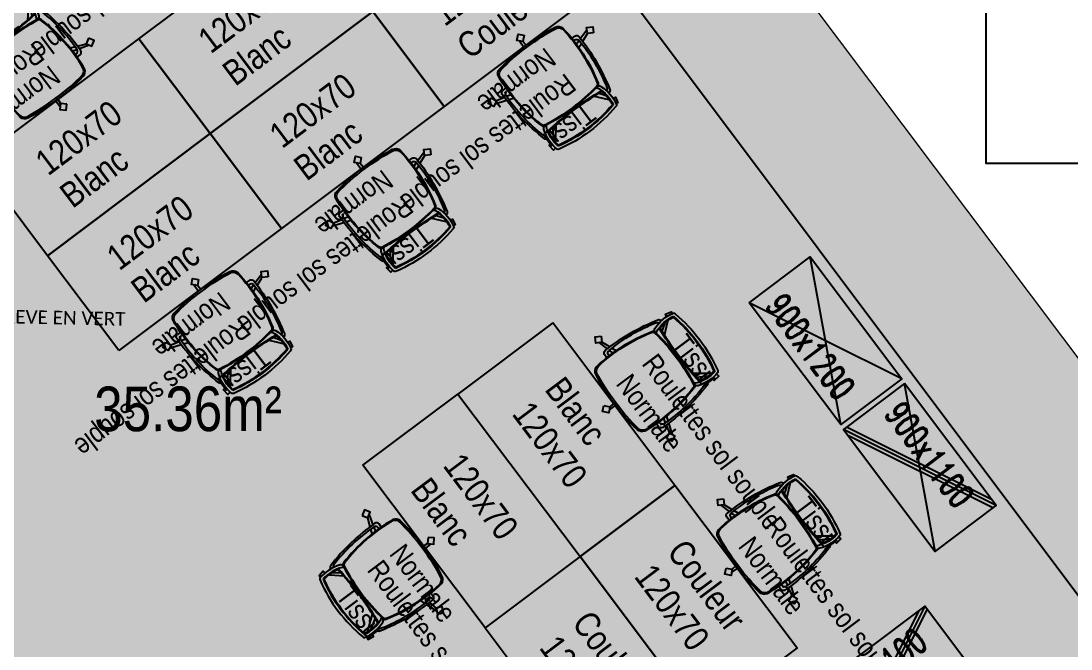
# Model space of a CAD drawing. Extents: x -29.7 to 23.3, y -8.6 to 57.6.
# Drawn here: x 4.17 to 10.36, y 7.42 to 11.13 of the extents above; entities that cross this region are included whole.
import ezdxf
from ezdxf.enums import TextEntityAlignment as Align

# ---------------------------------------------------------------- set-up
doc = ezdxf.new("R2010")
doc.units = 0
doc.header["$LTSCALE"] = 0.001
doc.linetypes.add('HIDDEN', pattern=[9.525, 6.35, -3.175])
doc.layers.get('0').update_dxf_attribs({"lineweight": 5})
for name, color, linetype in [('01-STR_MACONNERIE_HACH', 252, 'Continuous'), ('A-Etiq_Mob', 7, 'Continuous'), ('A-Etiquettes', 7, 'Continuous'), ('A-mobilier', 252, 'Continuous'), ('A-MobilierAQ', 7, 'Continuous'), ('A-texte', 7, 'Continuous')]:
    doc.layers.add(name, color=color, linetype=linetype)
for name, color, linetype, true_color in [('A-cote', 7, 'Continuous', 0x425746), ('A-MOQUETTE', 7, 'Continuous', 0xe5ecff), ('A-vitré', 7, 'Continuous', 0x61becc), ('couleur siege', 1, 'Continuous', 0xff0000), ('Coupe', 1, 'Continuous', 0xff0000), ('Exit- 04-ZON-PLATEAU DE BUREAU', 7, 'Continuous', 0xffc20a)]:
    doc.layers.add(name, color=color, linetype=linetype, true_color=true_color)
doc.layers.add('A-projet', color=7, linetype='Continuous', lineweight=5, true_color=0x5b6280)
doc.styles.add('ROMAND', font='romand__.ttf', dxfattribs={"width": 0.7})
doc.styles.get("Standard").update_dxf_attribs({"font": 'ARIALN.TTF'})

# ---------------------------------------------------------------- blocks, each defined once
blk = doc.blocks.new('Poste127')
at = {"transparency": 33554582}
h = blk.add_hatch(color=256, dxfattribs=at)
h.dxf.hatch_style = 1
h.set_gradient(color1=(199, 200, 202), color2=(255, 246, 230), tint=1, name='CURVED')
h.paths.add_polyline_path([(0, 0.7), (0, 0), (1.2, 0), (1.2, 0.7)])
blk.add_lwpolyline([(0, 0.7), (0, 0), (1.2, 0), (1.2, 0.7)], close=True)
at = {"layer": 'A-Etiq_Mob'}
for tag, p in [('FINITION', (0.2839, 0.4213)), ('DIM', (0.2839, 0.1804))]:
    blk.add_attdef(tag, p, '', height=0.15, dxfattribs=at)
blk = doc.blocks.new('chaise')
at = {"layer": 'A-mobilier', "ltscale": 0.1, "true_color": 0xc7c8ca}
h = blk.add_hatch(color=9, dxfattribs=at)
h.dxf.hatch_style = 1
h.paths.add_polyline_path([(0.2715, 0.4556, 0.30076), (0.2358, 0.4895, 0.043342), (0.0082, 0.5092, 0.043342), (-0.2194, 0.4895, 0.300759), (-0.2552, 0.4556, 0.09791), (-0.2229, 0.027, 0.292085), (-0.2069, 0.0126, 0.040929), (0.0082, -0.005, 0.040929), (0.2232, 0.0126, 0.292085), (0.2392, 0.027, 0.09791)])
h.paths.add_polyline_path([(0.159, -0.0239, 0.015765), (0.0082, -0.0177, 0.016739), (-0.152, -0.0246), (-0.1896, -0.0691), (-0.2181, -0.1033, 0.040824), (-0.2135, -0.1418, 0.054873), (0.0082, -0.1666, 0.054873), (0.2298, -0.1418, 0.02252), (0.2331, -0.1206), (0.2189, -0.1014)])
h.paths.add_polyline_path([(0.1912, -0.0264, 0.003373), (0.159, -0.0239), (0.2189, -0.1014), (0.2331, -0.1206, 0.02535), (0.2346, -0.0966)])
h.paths.add_polyline_path([(0.2255, -0.0296, 0.0036), (0.1912, -0.0264), (0.2346, -0.0966, 0.0714)])
h.paths.add_polyline_path([(-0.152, -0.0246, 0.003505), (-0.1854, -0.0274), (-0.196, -0.0428), (-0.2174, -0.0745, 0.030269), (-0.2181, -0.1033), (-0.1896, -0.0691)])
h.paths.add_polyline_path([(-0.1854, -0.0274, 0.002494), (-0.2092, -0.0296, 0.048116), (-0.2174, -0.0745), (-0.196, -0.0428)], flags=17)
at = {"layer": 'A-mobilier'}
for p, q in [((0.0216, 0.5582), (0.0229, 0.5092)), ((0.004, 0.5092), (0.0064, 0.5428)), ((-0.3737, 0.3493), (-0.3075, 0.3301)), ((-0.2624, 0.3653), (-0.2871, 0.3653)), ((-0.2629, 0.3453), (-0.2718, 0.3453)), ((0.2787, 0.3653), (0.3035, 0.3653)), ((0.2793, 0.3453), (0.2882, 0.3453)), ((-0.3078, 0.3082), (-0.3629, 0.3302)), ((-0.2919, 0.3255), (-0.2834, 0.3231)), ((0.3093, 0.2929), (0.2787, 0.2819)), ((0.2794, 0.3097), (0.3086, 0.3167)), ((0.324, 0.3205), (0.3784, 0.3337)), ((0.3978, 0.3247), (0.3241, 0.2982)), ((-0.2416, -0.0656), (-0.2409, -0.0656)), ((-0.2174, -0.0745), (-0.196, -0.0428)), ((0.258, -0.0656), (0.2572, -0.0656)), ((-0.1896, -0.0691), (-0.2193, -0.1048)), ((0.2331, -0.1206), (0.2189, -0.1014))]:
    blk.add_line(p, q, dxfattribs=at)
at = {"layer": 'A-mobilier', "linetype": 'HIDDEN'}
for p, q in [((-0.2627, 0.2897), (-0.2927, 0.3021)), ((-0.2834, 0.3231), (-0.2632, 0.3171)), ((-0.196, -0.0428), (-0.1854, -0.0274)), ((-0.152, -0.0246), (-0.1896, -0.0691)), ((0.2189, -0.1014), (0.159, -0.0239)), ((0.1912, -0.0264), (0.2346, -0.0966))]:
    blk.add_line(p, q, dxfattribs=at)
at = {"layer": 'A-mobilier'}
for points in [[(-0.0236, 0.5701), (0.0064, 0.5428), (0.034, 0.572), (0.003, 0.5998)], [(-0.3982, 0.3102), (-0.3631, 0.331), (-0.3829, 0.3656), (-0.418, 0.3448)], [(0.3951, 0.3712), (0.3784, 0.3337), (0.4152, 0.3167), (0.4319, 0.3542)]]:
    blk.add_lwpolyline(points, close=True, dxfattribs=at)
for points in [[(-0.2428, -0.1092), (-0.2592, -0.1129), (-0.2503, -0.1525), (-0.2373, -0.1499)], [(0.2547, -0.145), (0.2745, -0.1474), (0.2795, -0.1069), (0.2594, -0.1049)]]:
    blk.add_lwpolyline(points, dxfattribs=at)
for centre, radius, start, end in [((-0.2117, 0.4455), 0.0447, 99.9272, 166.88346), ((-0.0186, -0.6869), 1.1836, 88.70463, 100.02355), ((0.0082, -0.8109), 1.3202, 89.99999, 99.92701), ((0.0082, -0.8109), 1.3202, 80.07299, 90.00001), ((0.0349, -0.6869), 1.1836, 79.97645, 91.29537), ((0.2281, 0.4455), 0.0447, 13.11654, 80.0728), ((0.8449, 0.323), 1.1081, 173.12775, 195.49585), ((0.8449, 0.323), 1.1031, 173.73867, 195.3268), ((-0.203, 0.4342), 0.0495, 115.9014, 169.32984), ((-0.8286, 0.323), 1.1031, 344.6732, 6.26133), ((-0.8286, 0.323), 1.1081, 344.50415, 6.87225), ((0.2193, 0.4342), 0.0495, 10.67016, 64.0986), ((1.0389, 0.3041), 1.3467, 178.21972, 195.28216), ((-0.2871, 0.3453), 0.02, 90, 178.21972), ((-0.2718, 0.3253), 0.02, 90, 177.27806), ((-1.0226, 0.3041), 1.3467, 344.71784, 1.78028), ((0.2882, 0.3253), 0.02, 2.72194, 90), ((0.3035, 0.3453), 0.02, 1.78028, 90), ((0.8419, 0.2723), 1.135, 177.27806, 195.5028), ((-0.8256, 0.2723), 1.135, 344.4972, 2.72194), ((-0.2071, -0.0076), 0.02, 80.75547, 159.0187), ((0.0196, -0.0945), 0.2428, 156.87025, 192.22581), ((-0.2036, 0.0323), 0.02, 195.49585, 260.6251), ((-0.1997, 0.0368), 0.02, 195.3268, 260.76651), ((0.0082, 1.3151), 1.3202, 260.6251, 270.00001), ((-0.1856, -0.0076), 0.02, 114.77846, 159.0187), ((0.0082, 1.3151), 1.3152, 260.76651, 270.00001), ((0.0082, 1.3151), 1.3152, 269.99999, 279.23349), ((0.0082, 1.3151), 1.3202, 269.99999, 279.3749), ((0.2019, -0.0076), 0.02, 20.9813, 65.22154), ((0.216, 0.0368), 0.02, 279.23349, 344.6732), ((-0.0032, -0.0945), 0.2428, 347.77419, 23.12975), ((0.2235, -0.0076), 0.02, 20.9813, 99.24453), ((0.22, 0.0323), 0.02, 279.3749, 344.50415), ((-0.2409, -0.0456), 0.02, 195.28216, 270), ((-0.2325, -0.0257), 0.02, 195.5028, 252.72935), ((0.0196, -0.0945), 0.2628, 159.0187, 193.9621), ((0.0196, -0.0945), 0.2378, 164.15559, 191.46034), ((0.0306, -2.412), 2.3994, 90.53628, 95.82876), ((0.0306, -2.412), 2.3944, 90.5374, 95.7482), ((-0.0143, -2.412), 2.3994, 84.17124, 89.46372), ((-0.0143, -2.412), 2.3944, 84.2518, 89.4626), ((-0.0032, -0.0945), 0.2378, 348.53966, 15.84441), ((-0.0032, -0.0945), 0.2628, 346.0379, 20.9813), ((0.2489, -0.0257), 0.02, 287.27065, 344.4972), ((0.2572, -0.0456), 0.02, 270, 344.71784), ((-0.2198, -0.1455), 0.02, 218.58905, 257.03355), ((0.01, 0.8526), 1.0442, 257.03355, 269.90038), ((0.01, 0.8526), 1.0242, 257.15462, 269.89843), ((0.01, 0.8526), 1.0192, 257.33463, 269.89793), ((0.0064, 0.8526), 1.0192, 270.10207, 282.66537), ((0.0064, 0.8526), 1.0242, 270.10157, 282.84538), ((0.0064, 0.8526), 1.0442, 270.09962, 282.96645), ((0.2362, -0.1455), 0.02, 282.96645, 321.41095)]:
    blk.add_arc(centre, radius, start, end, dxfattribs=at)
blk = doc.blocks.new('SiègeT1')
at = {"layer": 'couleur siege', "true_color": 0x8a6689}
for points in [[(-0.1936, 0.2235), (-0.0769, 0.2096), (0.0385, 0.2124), (0.1553, 0.2166), (0.1984, 0.2222), (0.2025, 0.2444), (0.2039, 0.282), (0.2012, 0.321), (0.1233, 0.3376), (0.0385, 0.3432), (-0.0227, 0.3446), (-0.0977, 0.3376), (-0.1492, 0.3307), (-0.1964, 0.3223), (-0.202, 0.3001), (-0.2006, 0.2653)], [(-0.2076, -0.2358), (-0.225, -0.2195), (-0.2335, -0.1968), (-0.2363, -0.14), (-0.2381, -0.076), (-0.2337, -0.0116), (-0.2278, 0.0448), (-0.218, 0.1023), (-0.2107, 0.1321), (-0.2013, 0.169), (-0.1966, 0.1769), (-0.184, 0.18), (-0.1205, 0.1883), (-0.0494, 0.1934), (0.0091, 0.1953), (0.0767, 0.1926), (0.1322, 0.1879), (0.1685, 0.1829), (0.1909, 0.1794), (0.1994, 0.1771), (0.2037, 0.1728), (0.2071, 0.1636), (0.2187, 0.1148), (0.2315, 0.0452), (0.2373, -0.0047), (0.2408, -0.0627), (0.2412, -0.1049), (0.2396, -0.159), (0.2364, -0.1973), (0.2345, -0.2097), (0.2289, -0.2196), (0.2221, -0.2289), (0.2135, -0.2344), (0.2067, -0.2363), (0.1752, -0.2419), (0.1139, -0.248), (0.0509, -0.2511), (-0.0505, -0.2518), (-0.1259, -0.2474), (-0.1911, -0.2375)]]:
    blk.add_hatch(color=8, dxfattribs=at).paths.add_polyline_path(points)
at = {"extrusion": (0, 0, -1), "xscale": 0.8999999999999986, "yscale": 0.8999999999999986, "zscale": -0.9, "rotation": 180}
blk.add_blockref('chaise', (0.0055, 0.195), dxfattribs=at)
at = {"layer": 'A-Etiq_Mob', "style": 'ROMAND', "width": 0.7}
for tag, p in [('FINITION', (-0.0791, 0.1775)), ('PIETEMENT', (-0.0914, -0.031)), ('ASSISE', (-0.0883, -0.2242)), ('COULEUR', (-0.1036, -0.4236))]:
    blk.add_attdef(tag, p, '', height=0.15, dxfattribs=at)
blk = doc.blocks.new('Poste127Couleur')
at = {"transparency": 33554582}
h = blk.add_hatch(color=256, dxfattribs=at)
h.dxf.hatch_style = 1
h.set_gradient(color1=(169, 83, 160), color2=(255, 246, 230), tint=1, name='CURVED')
h.paths.add_polyline_path([(0, 0.7029), (0, 0.0029), (1.2, 0.0029), (1.2, 0.7029)])
blk.add_lwpolyline([(0, 0.7), (0, 0), (1.2, 0), (1.2, 0.7)], close=True)
at = {"layer": 'A-Etiq_Mob'}
for tag, p in [('STRATIFIE', (0.2839, 0.4213)), ('DIM', (0.2839, 0.1804))]:
    blk.add_attdef(tag, p, '', height=0.15, dxfattribs=at)
blk = doc.blocks.new('Xref-R2-2018-11')
at = {"layer": '01-STR_MACONNERIE_HACH'}
h = blk.add_hatch(color=256, dxfattribs=at)
h.dxf.hatch_style = 1
h.paths.add_polyline_path([(8.6276, 7.1267), (8.7221, 7.0047), (7.5965, 6.1325), (7.7293, 5.9611), (7.698, 5.9369), (7.7348, 5.8895), (7.7825, 5.9264), (7.947, 5.7599), (8.9087, 6.5052), (16.9171, -4.1853), (16.2147, -4.7128), (16.3534, -4.9126), (16.3048, -4.9491), (16.3408, -4.9971), (16.3951, -4.9563), (16.5443, -5.155), (17.926, -4.1174), (17.683, -3.7937), (9.1783, 7.5308)])
h.paths.add_polyline_path([(5.3291, 4.3754), (5.2181, 4.3882), (5.0613, 3.8049), (5.013, 3.8178), (4.9819, 3.702), (5.2116, 3.6402), (6.4828, 4.6253), (6.3626, 4.8262), (6.4048, 4.8588), (6.368, 4.9062), (6.3372, 4.8824), (6.2044, 5.0537)])
h.paths.add_polyline_path([(14.0926, -6.3065), (14.2313, -6.5064), (14.1827, -6.5428), (14.2187, -6.5908), (14.273, -6.55), (14.4222, -6.7487), (15.5292, -5.9174), (15.38, -5.7187), (15.4343, -5.6779), (15.3983, -5.6299), (15.3501, -5.6661), (15.1968, -5.4772)])
h.paths.add_polyline_path([(12.0541, -7.8374), (12.1928, -8.0373), (12.1442, -8.0738), (12.1802, -8.1217), (12.2345, -8.0809), (12.3837, -8.2796), (13.4071, -7.5111), (13.2579, -7.3124), (13.3122, -7.2716), (13.2762, -7.2236), (13.2279, -7.2598), (13.0747, -7.0709)])
h.paths.add_polyline_path([(10.0753, -9.3235), (10.214, -9.5233), (10.1434, -9.5763), (10.1794, -9.6243), (10.2337, -9.5835), (10.3829, -9.7822), (11.3686, -9.042), (11.2194, -8.8433), (11.2737, -8.8025), (11.2377, -8.7545), (11.1894, -8.7907), (11.0362, -8.6019)])
h.paths.add_polyline_path([(8.1297, -10.7846), (8.2683, -10.9845), (8.2018, -11.0345), (8.2378, -11.0824), (8.2922, -11.0416), (8.4414, -11.2403), (9.4118, -10.5115), (9.2626, -10.3129), (9.3169, -10.2721), (9.2809, -10.2241), (9.2106, -10.2768), (9.0574, -10.0879)])
h.paths.add_polyline_path([(6.2972, -12.1608), (6.4358, -12.3607), (6.3568, -12.42), (6.3928, -12.468), (6.4472, -12.4272), (6.5964, -12.6259), (7.4621, -11.9757), (7.3129, -11.777), (7.3672, -11.7363), (7.3312, -11.6883), (7.265, -11.738), (7.1118, -11.5491)])
h.paths.add_polyline_path([(4.5164, -13.0231), (4.5132, -13.2688), (4.4633, -13.2681), (4.4625, -13.3281), (4.5125, -13.3288), (4.509, -13.6025), (5.2829, -13.6123), (5.6428, -13.342), (5.4936, -13.1433), (5.548, -13.1025), (5.5119, -13.0546), (5.4329, -13.1139), (5.2796, -12.925), (5.1384, -13.0311)])
h.paths.add_polyline_path([(2.4372, -12.9966), (2.4341, -13.2423), (2.3841, -13.2416), (2.3834, -13.3016), (2.4333, -13.3022), (2.4298, -13.5759), (3.3231, -13.5873), (3.3266, -13.3136), (3.3766, -13.3143), (3.3773, -13.2543), (3.3273, -13.2536), (3.3305, -13.008)])
h.paths.add_polyline_path([(-0.6158, -12.9576), (-0.6483, -13.2029), (-0.7164, -13.2021), (-0.7158, -13.2621), (-0.6672, -13.2627), (-0.6707, -13.5364), (1.2439, -13.5608), (1.2474, -13.2871), (1.2974, -13.2878), (1.2982, -13.2278), (1.2482, -13.2271), (1.2513, -12.9815)])
for p, q in [((9.1783, 7.5308), (17.9272, -4.119)), ((16.9171, -4.1853), (8.9087, 6.5052))]:
    blk.add_line(p, q)
blk = doc.blocks.new('A$C20351D05')
at = {"layer": 'Coupe', "color": 116, "linetype": 'Continuous', "true_color": 0x136734, "insert": (17.1285, -39.0615), "char_height": 0.08, "width": 3.027356, "attachment_point": 1, "rotation": 358.7674}
blk.add_mtext('{\\fCalibri|b0|i0|c0|p34;IMPLANTION DE LA BOITE A REVE EN VERT}', dxfattribs=at)
blk = doc.blocks.new('armoire90Réhausse')
at = {"true_color": 0xfdedc9}
h = blk.add_hatch(color=254, dxfattribs=at)
h.dxf.hatch_style = 1
h.paths.add_polyline_path([(0, 0.45), (0, 0), (0.9, 0), (0.9, 0.45)])
blk.add_lwpolyline([(0, 0.45), (0, 0), (0.9, 0), (0.9, 0.45)], close=True)
for points in [[(0.9, 0), (0, 0.45)], [(0.9, 0.45), (0, 0)], [(0.8553, 0.45), (0, 0.0224)], [(0.9, 0.4276), (0.0447, 0)]]:
    blk.add_lwpolyline(points)
at = {"layer": 'A-Etiq_Mob', "style": 'ROMAND', "width": 0.7}
for tag, p in [('DIMENSION', (0.0684, 0.2418)), ('FINITION', (0.0684, 0.0013)), ('PORTES', (0.0684, -0.2391))]:
    blk.add_attdef(tag, p, '', height=0.15, dxfattribs=at)
blk = doc.blocks.new('armoire90')
blk.add_lwpolyline([(0, 0.45), (0, 0), (0.9, 0), (0.9, 0.45)], close=True)
for points in [[(0.9, 0), (0, 0.45)], [(0.9, 0.45), (0, 0)]]:
    blk.add_lwpolyline(points)
at = {"layer": 'A-Etiq_Mob', "style": 'ROMAND', "width": 0.7}
for tag, p in [('DIMENSION', (0.0684, 0.2418)), ('FINITION', (0.0684, 0.0013)), ('PORTES', (0.0684, -0.2391))]:
    blk.add_attdef(tag, p, '', height=0.15, dxfattribs=at)

msp = doc.modelspace()

# ---------------------------------------------------------------- hatches: boundary and pattern name
at = {"layer": 'Exit- 04-ZON-PLATEAU DE BUREAU', "transparency": 33554572}
h = msp.add_hatch(color=256, dxfattribs=at)
h.dxf.hatch_style = 1
edge = h.paths.add_edge_path()
edge.add_line((1.0686, 10.8079), (2.5048, 10.4218))
edge.add_line((2.5048, 10.4218), (3.8682, 11.4783))
edge.add_line((3.8682, 11.4783), (3.7879, 11.6116))
edge.add_line((3.7879, 11.6116), (5.1214, 12.6451))
edge.add_line((5.1214, 12.6451), (5.2305, 12.534))
edge.add_line((5.2305, 12.534), (6.2322, 13.3103))
edge.add_line((6.2322, 13.3103), (14.1447, 2.7478))
edge.add_line((14.1447, 2.7478), (13.3807, 2.174))
edge.add_line((13.3807, 2.174), (13.4794, 2.0317))
edge.add_line((13.4794, 2.0317), (12.5951, 1.3676))
edge.add_line((12.5951, 1.3676), (12.486, 1.5021))
edge.add_line((12.486, 1.5021), (11.2585, 0.5803))
edge.add_line((11.2585, 0.5803), (11.3573, 0.438))
edge.add_line((11.3573, 0.438), (10.473, -0.2261))
edge.add_line((10.473, -0.2261), (10.3639, -0.0916))
edge.add_line((10.3639, -0.0916), (9.22, -0.9506))
edge.add_line((9.22, -0.9506), (9.3188, -1.0929))
edge.add_line((9.3188, -1.0929), (8.4345, -1.757))
edge.add_line((8.4345, -1.757), (8.3254, -1.6225))
edge.add_line((8.3254, -1.6225), (7.2412, -2.4367))
edge.add_line((7.2412, -2.4367), (7.34, -2.5789))
edge.add_line((7.34, -2.5789), (6.4557, -3.243))
edge.add_line((6.4557, -3.243), (6.3466, -3.1086))
edge.add_line((6.3466, -3.1086), (5.2956, -3.8978))
edge.add_line((5.2956, -3.8978), (5.3944, -4.0401))
edge.add_line((5.3944, -4.0401), (4.5101, -4.7042))
edge.add_line((4.5101, -4.7042), (4.401, -4.5697))
edge.add_line((4.401, -4.5697), (4.3154, -4.6344))
edge.add_line((4.3154, -4.6344), (1.4675, -0.8681))
edge.add_line((1.4675, -0.8681), (3.0864, -0.8681))
edge.add_line((3.0864, -0.8681), (7.1164, 2.1515))
edge.add_line((7.1164, 2.1515), (2.3656, 8.4919))
edge.add_line((2.3656, 8.4919), (1.0646, 8.4919))
edge.add_line((1.0646, 8.4919), (1.0646, 10.8115))
h = msp.add_hatch(color=256, dxfattribs=at)
h.dxf.hatch_style = 1
edge = h.paths.add_edge_path()
edge.add_line((1.0686, 10.8079), (2.5048, 10.4218))
edge.add_line((2.5048, 10.4218), (3.8682, 11.4783))
edge.add_line((3.8682, 11.4783), (3.7879, 11.6116))
edge.add_line((3.7879, 11.6116), (5.1214, 12.6451))
edge.add_line((5.1214, 12.6451), (5.2305, 12.534))
edge.add_line((5.2305, 12.534), (6.2322, 13.3103))
edge.add_line((6.2322, 13.3103), (14.1447, 2.7478))
edge.add_line((14.1447, 2.7478), (13.3807, 2.174))
edge.add_line((13.3807, 2.174), (13.4794, 2.0317))
edge.add_line((13.4794, 2.0317), (12.5951, 1.3676))
edge.add_line((12.5951, 1.3676), (12.486, 1.5021))
edge.add_line((12.486, 1.5021), (11.2585, 0.5803))
edge.add_line((11.2585, 0.5803), (11.3573, 0.438))
edge.add_line((11.3573, 0.438), (10.473, -0.2261))
edge.add_line((10.473, -0.2261), (10.3639, -0.0916))
edge.add_line((10.3639, -0.0916), (9.22, -0.9506))
edge.add_line((9.22, -0.9506), (9.3188, -1.0929))
edge.add_line((9.3188, -1.0929), (8.4345, -1.757))
edge.add_line((8.4345, -1.757), (8.3254, -1.6225))
edge.add_line((8.3254, -1.6225), (7.2412, -2.4367))
edge.add_line((7.2412, -2.4367), (7.34, -2.5789))
edge.add_line((7.34, -2.5789), (6.4557, -3.243))
edge.add_line((6.4557, -3.243), (6.3466, -3.1086))
edge.add_line((6.3466, -3.1086), (5.2956, -3.8978))
edge.add_line((5.2956, -3.8978), (5.3944, -4.0401))
edge.add_line((5.3944, -4.0401), (4.5101, -4.7042))
edge.add_line((4.5101, -4.7042), (4.401, -4.5697))
edge.add_line((4.401, -4.5697), (4.3154, -4.6344))
edge.add_line((4.3154, -4.6344), (1.4675, -0.8681))
edge.add_line((1.4675, -0.8681), (3.0864, -0.8681))
edge.add_line((3.0864, -0.8681), (7.1164, 2.1515))
edge.add_line((7.1164, 2.1515), (2.3656, 8.4919))
edge.add_line((2.3656, 8.4919), (1.0646, 8.4919))
edge.add_line((1.0646, 8.4919), (1.0646, 10.8115))

# ---------------------------------------------------------------- linework, layer by layer
at = {"layer": 'A-Etiquettes', "color": 82, "true_color": 0x4cdb0f, "const_width": 0.1}
for points in [[(9.1144, 7.759), (9.8974, 8.3811)], [(9.324, 7.4747), (10.107, 8.0968)]]:
    msp.add_lwpolyline(points, dxfattribs=at)
at = {"layer": 'A-MOQUETTE'}
msp.add_lwpolyline([(14.1454, 2.7469), (6.2322, 13.3103), (5.2305, 12.534), (5.1214, 12.6451), (3.7879, 11.6116), (3.8682, 11.4783), (2.5048, 10.4218), (2.5048, 8.4685), (5.2704, 4.7481)], dxfattribs=at)
at = {"layer": 'A-texte'}
msp.add_lwpolyline([(9.8628, 15.5089), (20.1555, 15.5089), (20.1555, 10.2894), (9.8628, 10.2894)], close=True, dxfattribs=at)
at = {"layer": 'A-vitré', "const_width": 0.1}
msp.add_lwpolyline([(5.2997, 4.7128), (10.0936, 8.304)], dxfattribs=at)

# ---------------------------------------------------------------- block references
at = {"layer": 'A-mobilier', "ltscale": 0.01}
msp.add_blockref('A$C20351D05', (-14.4997, 48.5192), dxfattribs=at)
at = {"layer": 'A-mobilier'}
ref = msp.add_blockref('SiègeT1', (5.1872, 11.5989), dxfattribs=dict(at, xscale=-1, rotation=36.90645577131978))
ref.add_attrib('FINITION', 'Tissu', dxfattribs={"layer": 'A-Etiq_Mob', "height": 0.12, "rotation": 216.90646}).set_placement((5.0307, 11.9391), align=Align.BOTTOM_LEFT)
ref.add_attrib('ASSISE', 'Normale', dxfattribs={"layer": 'A-Etiq_Mob', "height": 0.12, "rotation": 216.90646}).set_placement((5.2792, 11.6234), align=Align.BOTTOM_LEFT)
ref.add_attrib('PIETEMENT', 'Roulettes sol souple', dxfattribs={"layer": 'A-Etiq_Mob', "height": 0.12, "rotation": 216.90646}).set_placement((5.1845, 11.7547), align=Align.BOTTOM_LEFT)
at = {"layer": 'A-mobilier', "ltscale": 0.1}
ref = msp.add_blockref('Poste127Couleur', (6.2454, 11.1859), dxfattribs=dict(at, xscale=-1, rotation=216.9064557713196))
ref.add_attrib('STRATIFIE', 'Couleur', (6.8155, 10.8994), dxfattribs={"layer": 'A-Etiq_Mob', "ltscale": 0.1, "height": 0.15, "rotation": 36.90646})
ref.add_attrib('DIM', '120x70', (6.6696, 11.0937), dxfattribs={"layer": 'A-Etiq_Mob', "ltscale": 0.1, "height": 0.15, "rotation": 36.90646})
ref = msp.add_blockref('Poste127', (4.8655, 11.025), dxfattribs=dict(at, xscale=-1, rotation=216.9064557713198))
ref.add_attrib('STRATIFIE', 'Blanc', (5.4341, 10.7406), dxfattribs={"layer": 'A-Etiq_Mob', "ltscale": 0.1, "height": 0.15, "rotation": 36.90646})
ref.add_attrib('DIM', '120x70', (5.2897, 10.9329), dxfattribs={"layer": 'A-Etiq_Mob', "ltscale": 0.1, "height": 0.15, "rotation": 36.90646})
at = {"layer": 'A-mobilier'}
ref = msp.add_blockref('SiègeT1', (4.2277, 10.8783), dxfattribs=dict(at, xscale=-1, rotation=36.90645577131978))
ref.add_attrib('FINITION', 'Tissu', dxfattribs={"layer": 'A-Etiq_Mob', "height": 0.12, "rotation": 216.90646}).set_placement((4.0711, 11.2185), align=Align.BOTTOM_LEFT)
ref.add_attrib('ASSISE', 'Normale', dxfattribs={"layer": 'A-Etiq_Mob', "height": 0.12, "rotation": 216.90646}).set_placement((4.3197, 10.9028), align=Align.BOTTOM_LEFT)
ref.add_attrib('PIETEMENT', 'Roulettes sol souple', dxfattribs={"layer": 'A-Etiq_Mob', "height": 0.12, "rotation": 216.90646}).set_placement((4.2249, 11.0341), align=Align.BOTTOM_LEFT)
ref = msp.add_blockref('SiègeT1', (7.3066, 10.7751), dxfattribs=dict(at, rotation=216.9064557713198))
ref.add_attrib('FINITION', 'Tissu', dxfattribs={"layer": 'A-Etiq_Mob', "height": 0.12, "rotation": 216.90646}).set_placement((7.4764, 10.6807), align=Align.BOTTOM_LEFT)
ref.add_attrib('ASSISE', 'Normale', dxfattribs={"layer": 'A-Etiq_Mob', "height": 0.12, "rotation": 216.90646}).set_placement((7.2425, 11.0074), align=Align.BOTTOM_LEFT)
ref.add_attrib('PIETEMENT', 'Roulettes sol souple', dxfattribs={"layer": 'A-Etiq_Mob', "height": 0.12, "rotation": 216.90646}).set_placement((7.361, 10.8548), align=Align.BOTTOM_LEFT)
at = {"layer": 'A-mobilier', "ltscale": 0.1}
ref = msp.add_blockref('Poste127', (5.2859, 10.4653), dxfattribs=dict(at, xscale=-1, rotation=216.9064557713198))
ref.add_attrib('STRATIFIE', 'Blanc', (5.8545, 10.1809), dxfattribs={"layer": 'A-Etiq_Mob', "ltscale": 0.1, "height": 0.15, "rotation": 36.90646})
ref.add_attrib('DIM', '120x70', (5.7101, 10.3731), dxfattribs={"layer": 'A-Etiq_Mob', "ltscale": 0.1, "height": 0.15, "rotation": 36.90646})
ref = msp.add_blockref('Poste127', (3.906, 10.3044), dxfattribs=dict(at, xscale=-1, rotation=216.9064557713198))
ref.add_attrib('STRATIFIE', 'Blanc', (4.4746, 10.02), dxfattribs={"layer": 'A-Etiq_Mob', "ltscale": 0.1, "height": 0.15, "rotation": 36.90646})
ref.add_attrib('DIM', '120x70', (4.3302, 10.2123), dxfattribs={"layer": 'A-Etiq_Mob', "ltscale": 0.1, "height": 0.15, "rotation": 36.90646})
at = {"layer": 'A-mobilier'}
ref = msp.add_blockref('SiègeT1', (6.3471, 10.0545), dxfattribs=dict(at, rotation=216.9064557713198))
ref.add_attrib('FINITION', 'Tissu', dxfattribs={"layer": 'A-Etiq_Mob', "height": 0.12, "rotation": 216.90646}).set_placement((6.5169, 9.9601), align=Align.BOTTOM_LEFT)
ref.add_attrib('ASSISE', 'Normale', dxfattribs={"layer": 'A-Etiq_Mob', "height": 0.12, "rotation": 216.90646}).set_placement((6.283, 10.2868), align=Align.BOTTOM_LEFT)
ref.add_attrib('PIETEMENT', 'Roulettes sol souple', dxfattribs={"layer": 'A-Etiq_Mob', "height": 0.12, "rotation": 216.90646}).set_placement((6.4015, 10.1342), align=Align.BOTTOM_LEFT)
at = {"layer": 'A-mobilier', "ltscale": 0.1}
ref = msp.add_blockref('Poste127', (4.3263, 9.7447), dxfattribs=dict(at, xscale=-1, rotation=216.9064557713198))
ref.add_attrib('STRATIFIE', 'Blanc', (4.8949, 9.4603), dxfattribs={"layer": 'A-Etiq_Mob', "ltscale": 0.1, "height": 0.15, "rotation": 36.90646})
ref.add_attrib('DIM', '120x70', (4.7505, 9.6525), dxfattribs={"layer": 'A-Etiq_Mob', "ltscale": 0.1, "height": 0.15, "rotation": 36.90646})
at = {"layer": 'A-mobilier'}
ref = msp.add_blockref('SiègeT1', (5.3875, 9.3339), dxfattribs=dict(at, rotation=216.9064557713198))
ref.add_attrib('FINITION', 'Tissu', dxfattribs={"layer": 'A-Etiq_Mob', "height": 0.12, "rotation": 216.90646}).set_placement((5.5574, 9.2395), align=Align.BOTTOM_LEFT)
ref.add_attrib('ASSISE', 'Normale', dxfattribs={"layer": 'A-Etiq_Mob', "height": 0.12, "rotation": 216.90646}).set_placement((5.3235, 9.5662), align=Align.BOTTOM_LEFT)
ref.add_attrib('PIETEMENT', 'Roulettes sol souple', dxfattribs={"layer": 'A-Etiq_Mob', "height": 0.12, "rotation": 216.90646}).set_placement((5.4419, 9.4136), align=Align.BOTTOM_LEFT)
ref = msp.add_blockref('SiègeT1', (7.878, 9.0303), dxfattribs=dict(at, rotation=306.9064557713115))
ref.add_attrib('FINITION', 'Tissu', dxfattribs={"layer": 'A-Etiq_Mob', "height": 0.12, "rotation": 306.90646}).set_placement((7.9724, 9.2001), align=Align.BOTTOM_LEFT)
ref.add_attrib('ASSISE', 'Normale', dxfattribs={"layer": 'A-Etiq_Mob', "height": 0.12, "rotation": 306.90646}).set_placement((7.6457, 8.9662), align=Align.BOTTOM_LEFT)
ref.add_attrib('PIETEMENT', 'Roulettes sol souple', dxfattribs={"layer": 'A-Etiq_Mob', "height": 0.12, "rotation": 306.90646}).set_placement((7.7984, 9.0847), align=Align.BOTTOM_LEFT)
at = {"layer": 'A-mobilier', "ltscale": 0.1}
ref = msp.add_blockref('Poste127', (6.7467, 8.9286), dxfattribs=dict(at, rotation=306.9064557713115))
ref.add_attrib('STRATIFIE', 'Blanc', (7.254, 8.9546), dxfattribs={"layer": 'A-Etiq_Mob', "ltscale": 0.1, "height": 0.15, "rotation": 306.90646})
ref.add_attrib('DIM', '120x70', (7.0614, 8.8099), dxfattribs={"layer": 'A-Etiq_Mob', "ltscale": 0.1, "height": 0.15, "rotation": 306.90646})
ref = msp.add_blockref('Poste127', (6.7467, 8.9286), dxfattribs=dict(at, xscale=-1, rotation=126.9064557713116))
ref.add_attrib('STRATIFIE', 'Blanc', (6.4623, 8.36), dxfattribs={"layer": 'A-Etiq_Mob', "ltscale": 0.1, "height": 0.15, "rotation": 306.90646})
ref.add_attrib('DIM', '120x70', (6.6545, 8.5044), dxfattribs={"layer": 'A-Etiq_Mob', "ltscale": 0.1, "height": 0.15, "rotation": 306.90646})
at = {"layer": 'A-mobilier'}
ref = msp.add_blockref('SiègeT1', (8.5986, 8.0707), dxfattribs=dict(at, rotation=306.9064557713115))
ref.add_attrib('FINITION', 'Tissu', dxfattribs={"layer": 'A-Etiq_Mob', "height": 0.12, "rotation": 306.90646}).set_placement((8.693, 8.2406), align=Align.BOTTOM_LEFT)
ref.add_attrib('ASSISE', 'Normale', dxfattribs={"layer": 'A-Etiq_Mob', "height": 0.12, "rotation": 306.90646}).set_placement((8.3663, 8.0067), align=Align.BOTTOM_LEFT)
ref.add_attrib('PIETEMENT', 'Roulettes sol souple', dxfattribs={"layer": 'A-Etiq_Mob', "height": 0.12, "rotation": 306.90646}).set_placement((8.519, 8.1251), align=Align.BOTTOM_LEFT)
ref = msp.add_blockref('SiègeT1', (6.3336, 7.8704), dxfattribs=dict(at, xscale=-1, rotation=126.9064557713116))
ref.add_attrib('FINITION', 'Tissu', dxfattribs={"layer": 'A-Etiq_Mob', "height": 0.12, "rotation": 306.90646}).set_placement((5.9934, 7.7139), align=Align.BOTTOM_LEFT)
ref.add_attrib('ASSISE', 'Normale', dxfattribs={"layer": 'A-Etiq_Mob', "height": 0.12, "rotation": 306.90646}).set_placement((6.3091, 7.9624), align=Align.BOTTOM_LEFT)
ref.add_attrib('PIETEMENT', 'Roulettes sol souple', dxfattribs={"layer": 'A-Etiq_Mob', "height": 0.12, "rotation": 306.90646}).set_placement((6.1778, 7.8677), align=Align.BOTTOM_LEFT)
at = {"layer": 'A-mobilier', "ltscale": 0.1, "rotation": 306.9064557713115}
for p in [(7.4673, 7.9691), (6.9075, 7.5487)]:
    msp.add_blockref('Poste127Couleur', p, dxfattribs=at).add_auto_attribs({'STRATIFIE': 'Couleur', 'DIM': '120x70'})
at = {"layer": 'A-MobilierAQ', "ltscale": 0.1}
ref = msp.add_blockref('armoire90', (8.8251, 9.7378), dxfattribs=dict(at, xscale=-1, rotation=126.8971807486027))
ref.add_attrib('DIMENSION', '900x1200', (8.5529, 9.4479), dxfattribs={"layer": 'A-Etiq_Mob', "ltscale": 0.1, "height": 0.15, "rotation": 306.89718, "style": 'ROMAND', "width": 0.7})
for p, rotation in [((9.0203, 8.7198), 306.8971807486027), ((9.0511, 6.7767), 36.89718074860271)]:
    msp.add_blockref('armoire90Réhausse', p, dxfattribs=dict(at, rotation=rotation)).add_auto_attribs({'DIMENSION': '900x1100'})
at = {"layer": 'A-projet'}
msp.add_blockref('Xref-R2-2018-11', (-2.7243, 6.8689), dxfattribs=at)

# ---------------------------------------------------------------- texts
at = {"layer": 'A-cote', "color": 30, "insert": (4.6021, 8.9723), "char_height": 0.26331, "attachment_point": 1, "rotation": 0.07922}
msp.add_mtext_dynamic_manual_height_columns('35.36m²', width=1.219524, gutter_width=12.5, heights=[0], dxfattribs=at)

doc.saveas('drawing.dxf')
